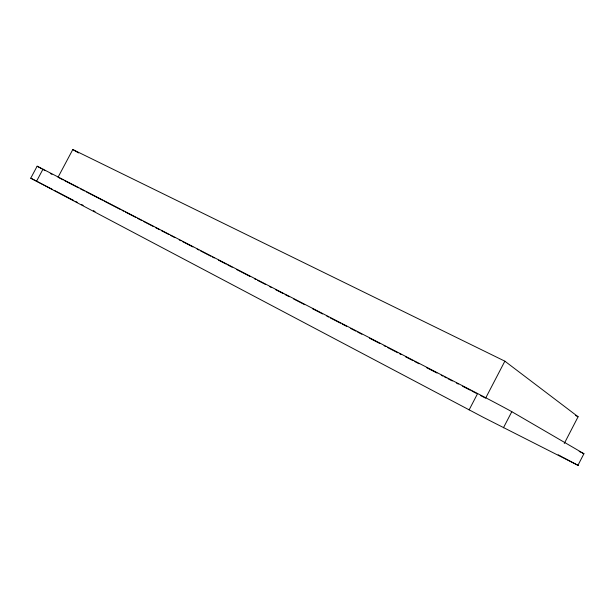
<?xml version="1.0" encoding="UTF-8"?>
<svg xmlns="http://www.w3.org/2000/svg" width="615" height="615" viewBox="0 0 615 615"><rect width="100%" height="100%" fill="white"/><g stroke="black" fill="none" stroke-linecap="round" stroke-linejoin="round"><path stroke-width="0.92" d="M564.263 443.492L578.108 416.755L504.861 361.174L72.808 149.53L58.041 177.266M577.939 465.309L583.935 453.709L511.803 411.689A30.404 0.4 27.6 0 0 477.617 393.546L37.715 166.457L37.131 166.211L30.75 178.189L483.459 417.408L578.269 465.47L563.232 457.468M504.861 361.174L485.619 398.159L480.5 395.514M503.431 427.802L511.803 411.689M469.13 409.867L477.617 393.546M36.531 181.287L43.004 169.14M30.75 178.189L52.575 189.482M582.105 452.901L583.935 453.709M575.532 415.471L578.108 416.755M579.192 451.425L580.783 452.24M58.894 177.704L63.16 179.911M64.867 180.795L78.52 187.844M80.234 188.728L84.501 190.934M86.208 191.819L102.421 200.19M104.127 201.074L120.34 209.454M122.047 210.33L123.753 211.214M125.46 212.098L135.707 217.387M137.414 218.271L141.681 220.478M143.387 221.354L153.627 226.643M155.334 227.527L159.6 229.733M161.307 230.617L168.987 234.584M170.693 235.468L174.96 237.667M179.234 239.873L180.941 240.757M182.647 241.633L192.887 246.93M197.154 249.129L198.86 250.013M200.567 250.897L210.807 256.186M212.513 257.07L214.22 257.954M218.486 260.153L226.174 264.119M227.881 265.004L232.147 267.21M236.414 269.416L250.067 276.466M254.333 278.672L256.04 279.556M257.746 280.44L265.426 284.407M269.693 286.613L271.407 287.489M275.674 289.696L283.354 293.663M285.06 294.547L289.327 296.753M293.593 298.952L304.686 304.686M312.366 308.653L322.614 313.942M326.88 316.148L328.587 317.033M330.293 317.917L340.533 323.206M342.24 324.09L346.506 326.288M350.773 328.495L355.893 331.139M357.599 332.023L361.866 334.229M369.554 338.196L379.793 343.485M384.06 345.692L385.766 346.576M387.473 347.452L397.713 352.749M399.419 353.625L401.126 354.509M405.393 356.715L413.072 360.682M414.787 361.566L419.053 363.765M426.733 367.739L436.973 373.028M441.239 375.235L442.946 376.111M444.653 376.995L446.359 377.879M448.066 378.755L452.332 380.962M456.599 383.168L458.306 384.052M462.58 386.251L470.26 390.225M471.966 391.102L476.233 393.308M54.274 190.366L73.808 200.505M75.507 201.389L77.206 202.274M81.449 204.48L83.148 205.364M93.342 210.653L95.041 211.537M558.166 454.793L562.41 457.03M43.557 169.786L45.241 170.693M50.292 173.422L51.975 174.329M41.735 168.794L37.131 166.211M72.808 149.53L78.574 152.943"/></g></svg>
